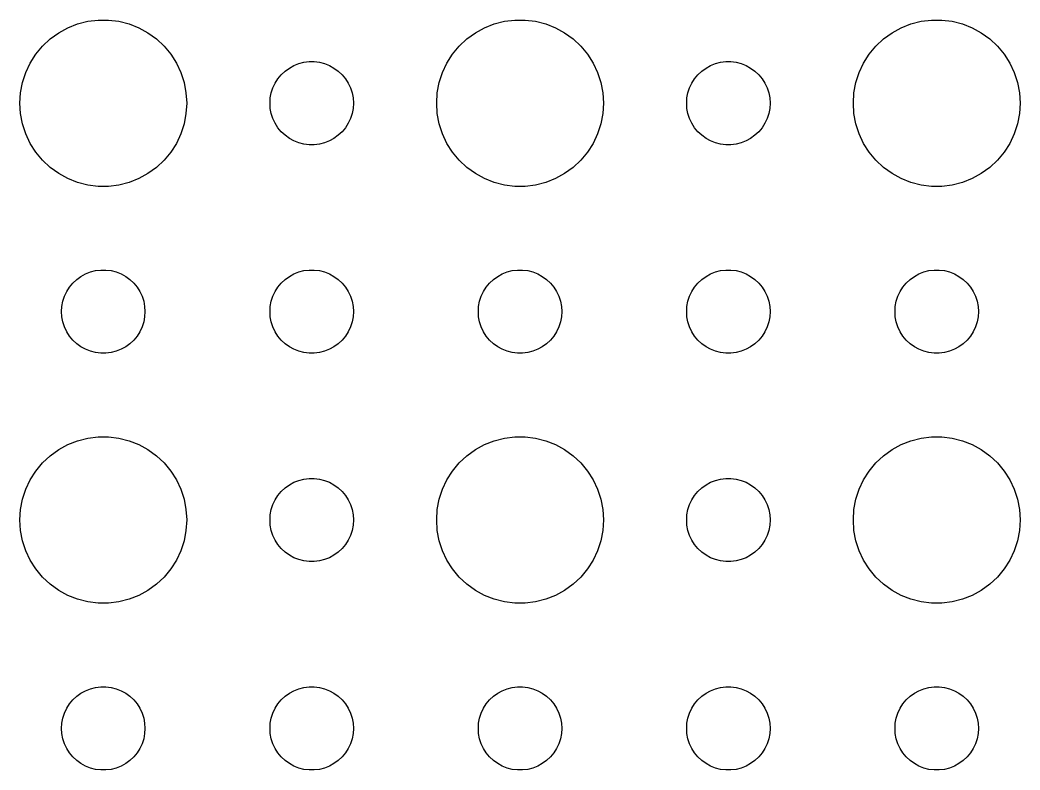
# Model space of a CAD drawing. Header units: metres. Extents: x -142 to 142, y -112 to 112.
# Drawn here: x -108 to -72, y -84 to -57.01 of the extents above; entities that cross this region are included whole.
import ezdxf

# ---------------------------------------------------------------- set-up
doc = ezdxf.new("R2010")
doc.units = ezdxf.units.M

msp = doc.modelspace()

# ---------------------------------------------------------------- linework, layer by layer
for p, q in [((-106.277, -57.2855), (-105.927, -57.1468)), ((-105.927, -57.1468), (-105.562, -57.0531)), ((-105.562, -57.0531), (-105.188, -57.0059)), ((-105.188, -57.0059), (-104.812, -57.0059)), ((-104.812, -57.0059), (-104.438, -57.0531)), ((-104.438, -57.0531), (-104.073, -57.1468)), ((-104.073, -57.1468), (-103.723, -57.2855)), ((-91.2773, -57.2855), (-90.927, -57.1468)), ((-90.927, -57.1468), (-90.5621, -57.0531)), ((-90.5621, -57.0531), (-90.1884, -57.0059)), ((-90.1884, -57.0059), (-89.8116, -57.0059)), ((-89.8116, -57.0059), (-89.4379, -57.0531)), ((-89.4379, -57.0531), (-89.073, -57.1468)), ((-89.073, -57.1468), (-88.7227, -57.2855)), ((-76.2773, -57.2855), (-75.927, -57.1468)), ((-75.927, -57.1468), (-75.5621, -57.0531)), ((-75.5621, -57.0531), (-75.1884, -57.0059)), ((-75.1884, -57.0059), (-74.8116, -57.0059)), ((-74.8116, -57.0059), (-74.4379, -57.0531)), ((-74.4379, -57.0531), (-74.073, -57.1468)), ((-74.073, -57.1468), (-73.7227, -57.2855)), ((-106.912, -57.6885), (-106.607, -57.467)), ((-106.607, -57.467), (-106.277, -57.2855)), ((-103.723, -57.2855), (-103.393, -57.467)), ((-103.393, -57.467), (-103.088, -57.6885)), ((-91.9123, -57.6885), (-91.6075, -57.467)), ((-91.6075, -57.467), (-91.2773, -57.2855)), ((-88.7227, -57.2855), (-88.3925, -57.467)), ((-88.3925, -57.467), (-88.0877, -57.6885)), ((-76.9123, -57.6885), (-76.6075, -57.467)), ((-76.6075, -57.467), (-76.2773, -57.2855)), ((-73.7227, -57.2855), (-73.3925, -57.467)), ((-73.3925, -57.467), (-73.0877, -57.6885)), ((-107.427, -58.2366), (-107.187, -57.9464)), ((-107.187, -57.9464), (-106.912, -57.6885)), ((-103.088, -57.6885), (-102.813, -57.9464)), ((-102.813, -57.9464), (-102.573, -58.2366)), ((-92.427, -58.2366), (-92.1869, -57.9464)), ((-92.1869, -57.9464), (-91.9123, -57.6885)), ((-88.0877, -57.6885), (-87.8131, -57.9464)), ((-87.8131, -57.9464), (-87.573, -58.2366)), ((-77.427, -58.2366), (-77.1869, -57.9464)), ((-77.1869, -57.9464), (-76.9123, -57.6885)), ((-73.0877, -57.6885), (-72.8131, -57.9464)), ((-72.8131, -57.9464), (-72.573, -58.2366)), ((-107.629, -58.5547), (-107.427, -58.2366)), ((-102.573, -58.2366), (-102.371, -58.5547)), ((-92.6289, -58.5547), (-92.427, -58.2366)), ((-87.573, -58.2366), (-87.3711, -58.5547)), ((-77.6289, -58.5547), (-77.427, -58.2366)), ((-72.573, -58.2366), (-72.3711, -58.5547)), ((-107.789, -58.8956), (-107.629, -58.5547)), ((-102.371, -58.5547), (-102.211, -58.8956)), ((-98.3037, -58.7335), (-98.1387, -58.6428)), ((-98.1387, -58.6428), (-97.9635, -58.5734)), ((-97.9635, -58.5734), (-97.7811, -58.5266)), ((-97.7811, -58.5266), (-97.5942, -58.503)), ((-97.5942, -58.503), (-97.4058, -58.503)), ((-97.4058, -58.503), (-97.2189, -58.5266)), ((-97.2189, -58.5266), (-97.0365, -58.5734)), ((-97.0365, -58.5734), (-96.8613, -58.6428)), ((-96.8613, -58.6428), (-96.6963, -58.7335)), ((-92.7893, -58.8956), (-92.6289, -58.5547)), ((-87.3711, -58.5547), (-87.2107, -58.8956)), ((-83.3037, -58.7335), (-83.1387, -58.6428)), ((-83.1387, -58.6428), (-82.9635, -58.5734)), ((-82.9635, -58.5734), (-82.7811, -58.5266)), ((-82.7811, -58.5266), (-82.5942, -58.503)), ((-82.5942, -58.503), (-82.4058, -58.503)), ((-82.4058, -58.503), (-82.2189, -58.5266)), ((-82.2189, -58.5266), (-82.0365, -58.5734)), ((-82.0365, -58.5734), (-81.8613, -58.6428)), ((-81.8613, -58.6428), (-81.6963, -58.7335)), ((-77.7893, -58.8956), (-77.6289, -58.5547)), ((-72.3711, -58.5547), (-72.2107, -58.8956)), ((-107.906, -59.2539), (-107.789, -58.8956)), ((-102.211, -58.8956), (-102.094, -59.2539)), ((-98.7135, -59.1183), (-98.5934, -58.9732)), ((-98.5934, -58.9732), (-98.4561, -58.8442)), ((-98.4561, -58.8442), (-98.3037, -58.7335)), ((-96.6963, -58.7335), (-96.5439, -58.8442)), ((-96.5439, -58.8442), (-96.4065, -58.9732)), ((-96.4065, -58.9732), (-96.2865, -59.1183)), ((-92.9057, -59.2539), (-92.7893, -58.8956)), ((-87.2107, -58.8956), (-87.0943, -59.2539)), ((-83.7135, -59.1183), (-83.5934, -58.9732)), ((-83.5934, -58.9732), (-83.4561, -58.8442)), ((-83.4561, -58.8442), (-83.3037, -58.7335)), ((-81.6963, -58.7335), (-81.5439, -58.8442)), ((-81.5439, -58.8442), (-81.4065, -58.9732)), ((-81.4065, -58.9732), (-81.2865, -59.1183)), ((-77.9057, -59.2539), (-77.7893, -58.8956)), ((-72.2107, -58.8956), (-72.0943, -59.2539)), ((-107.976, -59.624), (-107.906, -59.2539)), ((-102.094, -59.2539), (-102.024, -59.624)), ((-98.8947, -59.4478), (-98.8145, -59.2774)), ((-98.8145, -59.2774), (-98.7135, -59.1183)), ((-96.2865, -59.1183), (-96.1855, -59.2774)), ((-96.1855, -59.2774), (-96.1053, -59.4478)), ((-92.9763, -59.624), (-92.9057, -59.2539)), ((-87.0943, -59.2539), (-87.0237, -59.624)), ((-83.8947, -59.4478), (-83.8145, -59.2774)), ((-83.8145, -59.2774), (-83.7135, -59.1183)), ((-81.2865, -59.1183), (-81.1855, -59.2774)), ((-81.1855, -59.2774), (-81.1053, -59.4478)), ((-77.9763, -59.624), (-77.9057, -59.2539)), ((-72.0943, -59.2539), (-72.0237, -59.624)), ((-108, -60), (-107.976, -59.624)), ((-102.024, -59.624), (-102, -60)), ((-98.9882, -59.812), (-98.9529, -59.627)), ((-98.9529, -59.627), (-98.8947, -59.4478)), ((-96.1053, -59.4478), (-96.0471, -59.627)), ((-96.0471, -59.627), (-96.0118, -59.812)), ((-93, -60), (-92.9763, -59.624)), ((-87.0237, -59.624), (-87, -60)), ((-83.9882, -59.812), (-83.9529, -59.627)), ((-83.9529, -59.627), (-83.8947, -59.4478)), ((-81.1053, -59.4478), (-81.0471, -59.627)), ((-81.0471, -59.627), (-81.0118, -59.812)), ((-78, -60), (-77.9763, -59.624)), ((-72.0237, -59.624), (-72, -60)), ((-107.976, -60.376), (-108, -60)), ((-102, -60), (-102.024, -60.376)), ((-99, -60), (-98.9882, -59.812)), ((-98.9882, -60.188), (-99, -60)), ((-96.0118, -59.812), (-96, -60)), ((-96, -60), (-96.0118, -60.188)), ((-92.9763, -60.376), (-93, -60)), ((-87, -60), (-87.0237, -60.376)), ((-84, -60), (-83.9882, -59.812)), ((-83.9882, -60.188), (-84, -60)), ((-81.0118, -59.812), (-81, -60)), ((-81, -60), (-81.0118, -60.188)), ((-77.9763, -60.376), (-78, -60)), ((-72, -60), (-72.0237, -60.376)), ((-107.906, -60.7461), (-107.976, -60.376)), ((-102.024, -60.376), (-102.094, -60.7461)), ((-98.9529, -60.373), (-98.9882, -60.188)), ((-98.8947, -60.5522), (-98.9529, -60.373)), ((-96.0471, -60.373), (-96.1053, -60.5522)), ((-96.0118, -60.188), (-96.0471, -60.373)), ((-92.9057, -60.7461), (-92.9763, -60.376)), ((-87.0237, -60.376), (-87.0943, -60.7461)), ((-83.9529, -60.373), (-83.9882, -60.188)), ((-83.8947, -60.5522), (-83.9529, -60.373)), ((-81.0471, -60.373), (-81.1053, -60.5522)), ((-81.0118, -60.188), (-81.0471, -60.373)), ((-77.9057, -60.7461), (-77.9763, -60.376)), ((-72.0237, -60.376), (-72.0943, -60.7461)), ((-107.789, -61.1044), (-107.906, -60.7461)), ((-102.094, -60.7461), (-102.211, -61.1044)), ((-98.8145, -60.7226), (-98.8947, -60.5522)), ((-98.7135, -60.8817), (-98.8145, -60.7226)), ((-96.1855, -60.7226), (-96.2865, -60.8817)), ((-96.1053, -60.5522), (-96.1855, -60.7226)), ((-92.7893, -61.1044), (-92.9057, -60.7461)), ((-87.0943, -60.7461), (-87.2107, -61.1044)), ((-83.8145, -60.7226), (-83.8947, -60.5522)), ((-83.7135, -60.8817), (-83.8145, -60.7226)), ((-81.1855, -60.7226), (-81.2865, -60.8817)), ((-81.1053, -60.5522), (-81.1855, -60.7226)), ((-77.7893, -61.1044), (-77.9057, -60.7461)), ((-72.0943, -60.7461), (-72.2107, -61.1044)), ((-107.629, -61.4453), (-107.789, -61.1044)), ((-102.211, -61.1044), (-102.371, -61.4453)), ((-98.5934, -61.0268), (-98.7135, -60.8817)), ((-98.4561, -61.1558), (-98.5934, -61.0268)), ((-98.3037, -61.2665), (-98.4561, -61.1558)), ((-96.5439, -61.1558), (-96.6963, -61.2665)), ((-96.4065, -61.0268), (-96.5439, -61.1558)), ((-96.2865, -60.8817), (-96.4065, -61.0268)), ((-92.6289, -61.4453), (-92.7893, -61.1044)), ((-87.2107, -61.1044), (-87.3711, -61.4453)), ((-83.5934, -61.0268), (-83.7135, -60.8817)), ((-83.4561, -61.1558), (-83.5934, -61.0268)), ((-83.3037, -61.2665), (-83.4561, -61.1558)), ((-81.5439, -61.1558), (-81.6963, -61.2665)), ((-81.4065, -61.0268), (-81.5439, -61.1558)), ((-81.2865, -60.8817), (-81.4065, -61.0268)), ((-77.6289, -61.4453), (-77.7893, -61.1044)), ((-72.2107, -61.1044), (-72.3711, -61.4453)), ((-107.427, -61.7634), (-107.629, -61.4453)), ((-102.371, -61.4453), (-102.573, -61.7634)), ((-98.1387, -61.3572), (-98.3037, -61.2665)), ((-97.9635, -61.4266), (-98.1387, -61.3572)), ((-97.7811, -61.4734), (-97.9635, -61.4266)), ((-97.5942, -61.497), (-97.7811, -61.4734)), ((-97.4058, -61.497), (-97.5942, -61.497)), ((-97.2189, -61.4734), (-97.4058, -61.497)), ((-97.0365, -61.4266), (-97.2189, -61.4734)), ((-96.8613, -61.3572), (-97.0365, -61.4266)), ((-96.6963, -61.2665), (-96.8613, -61.3572)), ((-92.427, -61.7634), (-92.6289, -61.4453)), ((-87.3711, -61.4453), (-87.573, -61.7634)), ((-83.1387, -61.3572), (-83.3037, -61.2665)), ((-82.9635, -61.4266), (-83.1387, -61.3572)), ((-82.7811, -61.4734), (-82.9635, -61.4266)), ((-82.5942, -61.497), (-82.7811, -61.4734)), ((-82.4058, -61.497), (-82.5942, -61.497)), ((-82.2189, -61.4734), (-82.4058, -61.497)), ((-82.0365, -61.4266), (-82.2189, -61.4734)), ((-81.8613, -61.3572), (-82.0365, -61.4266)), ((-81.6963, -61.2665), (-81.8613, -61.3572)), ((-77.427, -61.7634), (-77.6289, -61.4453)), ((-72.3711, -61.4453), (-72.573, -61.7634)), ((-107.187, -62.0536), (-107.427, -61.7634)), ((-102.573, -61.7634), (-102.813, -62.0536)), ((-92.1869, -62.0536), (-92.427, -61.7634)), ((-87.573, -61.7634), (-87.8131, -62.0536)), ((-77.1869, -62.0536), (-77.427, -61.7634)), ((-72.573, -61.7634), (-72.8131, -62.0536)), ((-106.912, -62.3115), (-107.187, -62.0536)), ((-102.813, -62.0536), (-103.088, -62.3115)), ((-91.9123, -62.3115), (-92.1869, -62.0536)), ((-87.8131, -62.0536), (-88.0877, -62.3115)), ((-76.9123, -62.3115), (-77.1869, -62.0536)), ((-72.8131, -62.0536), (-73.0877, -62.3115)), ((-106.607, -62.533), (-106.912, -62.3115)), ((-106.277, -62.7145), (-106.607, -62.533)), ((-103.393, -62.533), (-103.723, -62.7145)), ((-103.088, -62.3115), (-103.393, -62.533)), ((-91.6075, -62.533), (-91.9123, -62.3115)), ((-91.2773, -62.7145), (-91.6075, -62.533)), ((-88.3925, -62.533), (-88.7227, -62.7145)), ((-88.0877, -62.3115), (-88.3925, -62.533)), ((-76.6075, -62.533), (-76.9123, -62.3115)), ((-76.2773, -62.7145), (-76.6075, -62.533)), ((-73.3925, -62.533), (-73.7227, -62.7145)), ((-73.0877, -62.3115), (-73.3925, -62.533)), ((-105.927, -62.8532), (-106.277, -62.7145)), ((-105.562, -62.9469), (-105.927, -62.8532)), ((-105.188, -62.9941), (-105.562, -62.9469)), ((-104.812, -62.9941), (-105.188, -62.9941)), ((-104.438, -62.9469), (-104.812, -62.9941)), ((-104.073, -62.8532), (-104.438, -62.9469)), ((-103.723, -62.7145), (-104.073, -62.8532)), ((-90.927, -62.8532), (-91.2773, -62.7145)), ((-90.5621, -62.9469), (-90.927, -62.8532)), ((-90.1884, -62.9941), (-90.5621, -62.9469)), ((-89.8116, -62.9941), (-90.1884, -62.9941)), ((-89.4379, -62.9469), (-89.8116, -62.9941)), ((-89.073, -62.8532), (-89.4379, -62.9469)), ((-88.7227, -62.7145), (-89.073, -62.8532)), ((-75.927, -62.8532), (-76.2773, -62.7145)), ((-75.5621, -62.9469), (-75.927, -62.8532)), ((-75.1884, -62.9941), (-75.5621, -62.9469)), ((-74.8116, -62.9941), (-75.1884, -62.9941)), ((-74.4379, -62.9469), (-74.8116, -62.9941)), ((-74.073, -62.8532), (-74.4379, -62.9469)), ((-73.7227, -62.7145), (-74.073, -62.8532)), ((-105.956, -66.3442), (-105.804, -66.2335)), ((-105.804, -66.2335), (-105.639, -66.1428)), ((-105.639, -66.1428), (-105.464, -66.0734)), ((-105.464, -66.0734), (-105.281, -66.0266)), ((-105.281, -66.0266), (-105.094, -66.003)), ((-105.094, -66.003), (-104.906, -66.003)), ((-104.906, -66.003), (-104.719, -66.0266)), ((-104.719, -66.0266), (-104.536, -66.0734)), ((-104.536, -66.0734), (-104.361, -66.1428)), ((-104.361, -66.1428), (-104.196, -66.2335)), ((-104.196, -66.2335), (-104.044, -66.3442)), ((-98.4561, -66.3442), (-98.3037, -66.2335)), ((-98.3037, -66.2335), (-98.1387, -66.1428)), ((-98.1387, -66.1428), (-97.9635, -66.0734)), ((-97.9635, -66.0734), (-97.7811, -66.0266)), ((-97.7811, -66.0266), (-97.5942, -66.003)), ((-97.5942, -66.003), (-97.4058, -66.003)), ((-97.4058, -66.003), (-97.2189, -66.0266)), ((-97.2189, -66.0266), (-97.0365, -66.0734)), ((-97.0365, -66.0734), (-96.8613, -66.1428)), ((-96.8613, -66.1428), (-96.6963, -66.2335)), ((-96.6963, -66.2335), (-96.5439, -66.3442)), ((-90.9561, -66.3442), (-90.8037, -66.2335)), ((-90.8037, -66.2335), (-90.6387, -66.1428)), ((-90.6387, -66.1428), (-90.4635, -66.0734)), ((-90.4635, -66.0734), (-90.2811, -66.0266)), ((-90.2811, -66.0266), (-90.0942, -66.003)), ((-90.0942, -66.003), (-89.9058, -66.003)), ((-89.9058, -66.003), (-89.7189, -66.0266)), ((-89.7189, -66.0266), (-89.5365, -66.0734)), ((-89.5365, -66.0734), (-89.3613, -66.1428)), ((-89.3613, -66.1428), (-89.1963, -66.2335)), ((-89.1963, -66.2335), (-89.0439, -66.3442)), ((-83.4561, -66.3442), (-83.3037, -66.2335)), ((-83.3037, -66.2335), (-83.1387, -66.1428)), ((-83.1387, -66.1428), (-82.9635, -66.0734)), ((-82.9635, -66.0734), (-82.7811, -66.0266)), ((-82.7811, -66.0266), (-82.5942, -66.003)), ((-82.5942, -66.003), (-82.4058, -66.003)), ((-82.4058, -66.003), (-82.2189, -66.0266)), ((-82.2189, -66.0266), (-82.0365, -66.0734)), ((-82.0365, -66.0734), (-81.8613, -66.1428)), ((-81.8613, -66.1428), (-81.6963, -66.2335)), ((-81.6963, -66.2335), (-81.5439, -66.3442)), ((-75.9561, -66.3442), (-75.8037, -66.2335)), ((-75.8037, -66.2335), (-75.6387, -66.1428)), ((-75.6387, -66.1428), (-75.4635, -66.0734)), ((-75.4635, -66.0734), (-75.2811, -66.0266)), ((-75.2811, -66.0266), (-75.0942, -66.003)), ((-75.0942, -66.003), (-74.9058, -66.003)), ((-74.9058, -66.003), (-74.7189, -66.0266)), ((-74.7189, -66.0266), (-74.5365, -66.0734)), ((-74.5365, -66.0734), (-74.3613, -66.1428)), ((-74.3613, -66.1428), (-74.1963, -66.2335)), ((-74.1963, -66.2335), (-74.0439, -66.3442)), ((-106.214, -66.6183), (-106.093, -66.4732)), ((-106.093, -66.4732), (-105.956, -66.3442)), ((-104.044, -66.3442), (-103.907, -66.4732)), ((-103.907, -66.4732), (-103.786, -66.6183)), ((-98.7135, -66.6183), (-98.5934, -66.4732)), ((-98.5934, -66.4732), (-98.4561, -66.3442)), ((-96.5439, -66.3442), (-96.4065, -66.4732)), ((-96.4065, -66.4732), (-96.2865, -66.6183)), ((-91.2135, -66.6183), (-91.0934, -66.4732)), ((-91.0934, -66.4732), (-90.9561, -66.3442)), ((-89.0439, -66.3442), (-88.9065, -66.4732)), ((-88.9065, -66.4732), (-88.7865, -66.6183)), ((-83.7135, -66.6183), (-83.5934, -66.4732)), ((-83.5934, -66.4732), (-83.4561, -66.3442)), ((-81.5439, -66.3442), (-81.4065, -66.4732)), ((-81.4065, -66.4732), (-81.2865, -66.6183)), ((-76.2135, -66.6183), (-76.0934, -66.4732)), ((-76.0934, -66.4732), (-75.9561, -66.3442)), ((-74.0439, -66.3442), (-73.9065, -66.4732)), ((-73.9065, -66.4732), (-73.7865, -66.6183)), ((-106.453, -67.127), (-106.395, -66.9478)), ((-106.395, -66.9478), (-106.314, -66.7774)), ((-106.314, -66.7774), (-106.214, -66.6183)), ((-103.786, -66.6183), (-103.686, -66.7774)), ((-103.686, -66.7774), (-103.605, -66.9478)), ((-103.605, -66.9478), (-103.547, -67.127)), ((-98.9529, -67.127), (-98.8947, -66.9478)), ((-98.8947, -66.9478), (-98.8145, -66.7774)), ((-98.8145, -66.7774), (-98.7135, -66.6183)), ((-96.2865, -66.6183), (-96.1855, -66.7774)), ((-96.1855, -66.7774), (-96.1053, -66.9478)), ((-96.1053, -66.9478), (-96.0471, -67.127)), ((-91.4529, -67.127), (-91.3947, -66.9478)), ((-91.3947, -66.9478), (-91.3145, -66.7774)), ((-91.3145, -66.7774), (-91.2135, -66.6183)), ((-88.7865, -66.6183), (-88.6855, -66.7774)), ((-88.6855, -66.7774), (-88.6053, -66.9478)), ((-88.6053, -66.9478), (-88.5471, -67.127)), ((-83.9529, -67.127), (-83.8947, -66.9478)), ((-83.8947, -66.9478), (-83.8145, -66.7774)), ((-83.8145, -66.7774), (-83.7135, -66.6183)), ((-81.2865, -66.6183), (-81.1855, -66.7774)), ((-81.1855, -66.7774), (-81.1053, -66.9478)), ((-81.1053, -66.9478), (-81.0471, -67.127)), ((-76.4529, -67.127), (-76.3947, -66.9478)), ((-76.3947, -66.9478), (-76.3145, -66.7774)), ((-76.3145, -66.7774), (-76.2135, -66.6183)), ((-73.7865, -66.6183), (-73.6855, -66.7774)), ((-73.6855, -66.7774), (-73.6053, -66.9478)), ((-73.6053, -66.9478), (-73.5471, -67.127)), ((-106.5, -67.5), (-106.488, -67.312)), ((-106.488, -67.312), (-106.453, -67.127)), ((-103.547, -67.127), (-103.512, -67.312)), ((-103.512, -67.312), (-103.5, -67.5)), ((-99, -67.5), (-98.9882, -67.312)), ((-98.9882, -67.312), (-98.9529, -67.127)), ((-96.0471, -67.127), (-96.0118, -67.312)), ((-96.0118, -67.312), (-96, -67.5)), ((-91.5, -67.5), (-91.4882, -67.312)), ((-91.4882, -67.312), (-91.4529, -67.127)), ((-88.5471, -67.127), (-88.5118, -67.312)), ((-88.5118, -67.312), (-88.5, -67.5)), ((-84, -67.5), (-83.9882, -67.312)), ((-83.9882, -67.312), (-83.9529, -67.127)), ((-81.0471, -67.127), (-81.0118, -67.312)), ((-81.0118, -67.312), (-81, -67.5)), ((-76.5, -67.5), (-76.4882, -67.312)), ((-76.4882, -67.312), (-76.4529, -67.127)), ((-73.5471, -67.127), (-73.5118, -67.312)), ((-73.5118, -67.312), (-73.5, -67.5)), ((-106.488, -67.688), (-106.5, -67.5)), ((-103.5, -67.5), (-103.512, -67.688)), ((-98.9882, -67.688), (-99, -67.5)), ((-96, -67.5), (-96.0118, -67.688)), ((-91.4882, -67.688), (-91.5, -67.5)), ((-88.5, -67.5), (-88.5118, -67.688)), ((-83.9882, -67.688), (-84, -67.5)), ((-81, -67.5), (-81.0118, -67.688)), ((-76.4882, -67.688), (-76.5, -67.5)), ((-73.5, -67.5), (-73.5118, -67.688)), ((-106.453, -67.873), (-106.488, -67.688)), ((-106.395, -68.0522), (-106.453, -67.873)), ((-103.547, -67.873), (-103.605, -68.0522)), ((-103.512, -67.688), (-103.547, -67.873)), ((-98.9529, -67.873), (-98.9882, -67.688)), ((-98.8947, -68.0522), (-98.9529, -67.873)), ((-96.0471, -67.873), (-96.1053, -68.0522)), ((-96.0118, -67.688), (-96.0471, -67.873)), ((-91.4529, -67.873), (-91.4882, -67.688)), ((-91.3947, -68.0522), (-91.4529, -67.873)), ((-88.5471, -67.873), (-88.6053, -68.0522)), ((-88.5118, -67.688), (-88.5471, -67.873)), ((-83.9529, -67.873), (-83.9882, -67.688)), ((-83.8947, -68.0522), (-83.9529, -67.873)), ((-81.0471, -67.873), (-81.1053, -68.0522)), ((-81.0118, -67.688), (-81.0471, -67.873)), ((-76.4529, -67.873), (-76.4882, -67.688)), ((-76.3947, -68.0522), (-76.4529, -67.873)), ((-73.5471, -67.873), (-73.6053, -68.0522)), ((-73.5118, -67.688), (-73.5471, -67.873)), ((-106.314, -68.2226), (-106.395, -68.0522)), ((-106.214, -68.3817), (-106.314, -68.2226)), ((-106.093, -68.5268), (-106.214, -68.3817)), ((-103.786, -68.3817), (-103.907, -68.5268)), ((-103.686, -68.2226), (-103.786, -68.3817)), ((-103.605, -68.0522), (-103.686, -68.2226)), ((-98.8145, -68.2226), (-98.8947, -68.0522)), ((-98.7135, -68.3817), (-98.8145, -68.2226)), ((-98.5934, -68.5268), (-98.7135, -68.3817)), ((-96.2865, -68.3817), (-96.4065, -68.5268)), ((-96.1855, -68.2226), (-96.2865, -68.3817)), ((-96.1053, -68.0522), (-96.1855, -68.2226)), ((-91.3145, -68.2226), (-91.3947, -68.0522)), ((-91.2135, -68.3817), (-91.3145, -68.2226)), ((-91.0934, -68.5268), (-91.2135, -68.3817)), ((-88.7865, -68.3817), (-88.9065, -68.5268)), ((-88.6855, -68.2226), (-88.7865, -68.3817)), ((-88.6053, -68.0522), (-88.6855, -68.2226)), ((-83.8145, -68.2226), (-83.8947, -68.0522)), ((-83.7135, -68.3817), (-83.8145, -68.2226)), ((-83.5934, -68.5268), (-83.7135, -68.3817)), ((-81.2865, -68.3817), (-81.4065, -68.5268)), ((-81.1855, -68.2226), (-81.2865, -68.3817)), ((-81.1053, -68.0522), (-81.1855, -68.2226)), ((-76.3145, -68.2226), (-76.3947, -68.0522)), ((-76.2135, -68.3817), (-76.3145, -68.2226)), ((-76.0934, -68.5268), (-76.2135, -68.3817)), ((-73.7865, -68.3817), (-73.9065, -68.5268)), ((-73.6855, -68.2226), (-73.7865, -68.3817)), ((-73.6053, -68.0522), (-73.6855, -68.2226)), ((-105.956, -68.6558), (-106.093, -68.5268)), ((-105.804, -68.7665), (-105.956, -68.6558)), ((-104.044, -68.6558), (-104.196, -68.7665)), ((-103.907, -68.5268), (-104.044, -68.6558)), ((-98.4561, -68.6558), (-98.5934, -68.5268)), ((-98.3037, -68.7665), (-98.4561, -68.6558)), ((-96.5439, -68.6558), (-96.6963, -68.7665)), ((-96.4065, -68.5268), (-96.5439, -68.6558)), ((-90.9561, -68.6558), (-91.0934, -68.5268)), ((-90.8037, -68.7665), (-90.9561, -68.6558)), ((-89.0439, -68.6558), (-89.1963, -68.7665)), ((-88.9065, -68.5268), (-89.0439, -68.6558)), ((-83.4561, -68.6558), (-83.5934, -68.5268)), ((-83.3037, -68.7665), (-83.4561, -68.6558)), ((-81.5439, -68.6558), (-81.6963, -68.7665)), ((-81.4065, -68.5268), (-81.5439, -68.6558)), ((-75.9561, -68.6558), (-76.0934, -68.5268)), ((-75.8037, -68.7665), (-75.9561, -68.6558)), ((-74.0439, -68.6558), (-74.1963, -68.7665)), ((-73.9065, -68.5268), (-74.0439, -68.6558)), ((-105.639, -68.8572), (-105.804, -68.7665)), ((-105.464, -68.9266), (-105.639, -68.8572)), ((-105.281, -68.9734), (-105.464, -68.9266)), ((-105.094, -68.997), (-105.281, -68.9734)), ((-104.906, -68.997), (-105.094, -68.997)), ((-104.719, -68.9734), (-104.906, -68.997)), ((-104.536, -68.9266), (-104.719, -68.9734)), ((-104.361, -68.8572), (-104.536, -68.9266)), ((-104.196, -68.7665), (-104.361, -68.8572)), ((-98.1387, -68.8572), (-98.3037, -68.7665)), ((-97.9635, -68.9266), (-98.1387, -68.8572)), ((-97.7811, -68.9734), (-97.9635, -68.9266)), ((-97.5942, -68.997), (-97.7811, -68.9734)), ((-97.4058, -68.997), (-97.5942, -68.997)), ((-97.2189, -68.9734), (-97.4058, -68.997)), ((-97.0365, -68.9266), (-97.2189, -68.9734)), ((-96.8613, -68.8572), (-97.0365, -68.9266)), ((-96.6963, -68.7665), (-96.8613, -68.8572)), ((-90.6387, -68.8572), (-90.8037, -68.7665)), ((-90.4635, -68.9266), (-90.6387, -68.8572)), ((-90.2811, -68.9734), (-90.4635, -68.9266)), ((-90.0942, -68.997), (-90.2811, -68.9734)), ((-89.9058, -68.997), (-90.0942, -68.997)), ((-89.7189, -68.9734), (-89.9058, -68.997)), ((-89.5365, -68.9266), (-89.7189, -68.9734)), ((-89.3613, -68.8572), (-89.5365, -68.9266)), ((-89.1963, -68.7665), (-89.3613, -68.8572)), ((-83.1387, -68.8572), (-83.3037, -68.7665)), ((-82.9635, -68.9266), (-83.1387, -68.8572)), ((-82.7811, -68.9734), (-82.9635, -68.9266)), ((-82.5942, -68.997), (-82.7811, -68.9734)), ((-82.4058, -68.997), (-82.5942, -68.997)), ((-82.2189, -68.9734), (-82.4058, -68.997)), ((-82.0365, -68.9266), (-82.2189, -68.9734)), ((-81.8613, -68.8572), (-82.0365, -68.9266)), ((-81.6963, -68.7665), (-81.8613, -68.8572)), ((-75.6387, -68.8572), (-75.8037, -68.7665)), ((-75.4635, -68.9266), (-75.6387, -68.8572)), ((-75.2811, -68.9734), (-75.4635, -68.9266)), ((-75.0942, -68.997), (-75.2811, -68.9734)), ((-74.9058, -68.997), (-75.0942, -68.997)), ((-74.7189, -68.9734), (-74.9058, -68.997)), ((-74.5365, -68.9266), (-74.7189, -68.9734)), ((-74.3613, -68.8572), (-74.5365, -68.9266)), ((-74.1963, -68.7665), (-74.3613, -68.8572)), ((-106.607, -72.467), (-106.277, -72.2855)), ((-106.277, -72.2855), (-105.927, -72.1468)), ((-105.927, -72.1468), (-105.562, -72.0531)), ((-105.562, -72.0531), (-105.188, -72.0059)), ((-105.188, -72.0059), (-104.812, -72.0059)), ((-104.812, -72.0059), (-104.438, -72.0531)), ((-104.438, -72.0531), (-104.073, -72.1468)), ((-104.073, -72.1468), (-103.723, -72.2855)), ((-103.723, -72.2855), (-103.393, -72.467)), ((-91.6075, -72.467), (-91.2773, -72.2855)), ((-91.2773, -72.2855), (-90.927, -72.1468)), ((-90.927, -72.1468), (-90.5621, -72.0531)), ((-90.5621, -72.0531), (-90.1884, -72.0059)), ((-90.1884, -72.0059), (-89.8116, -72.0059)), ((-89.8116, -72.0059), (-89.4379, -72.0531)), ((-89.4379, -72.0531), (-89.073, -72.1468)), ((-89.073, -72.1468), (-88.7227, -72.2855)), ((-88.7227, -72.2855), (-88.3925, -72.467)), ((-76.6075, -72.467), (-76.2773, -72.2855)), ((-76.2773, -72.2855), (-75.927, -72.1468)), ((-75.927, -72.1468), (-75.5621, -72.0531)), ((-75.5621, -72.0531), (-75.1884, -72.0059)), ((-75.1884, -72.0059), (-74.8116, -72.0059)), ((-74.8116, -72.0059), (-74.4379, -72.0531)), ((-74.4379, -72.0531), (-74.073, -72.1468)), ((-74.073, -72.1468), (-73.7227, -72.2855)), ((-73.7227, -72.2855), (-73.3925, -72.467)), ((-107.187, -72.9464), (-106.912, -72.6885)), ((-106.912, -72.6885), (-106.607, -72.467)), ((-103.393, -72.467), (-103.088, -72.6885)), ((-103.088, -72.6885), (-102.813, -72.9464)), ((-92.1869, -72.9464), (-91.9123, -72.6885)), ((-91.9123, -72.6885), (-91.6075, -72.467)), ((-88.3925, -72.467), (-88.0877, -72.6885)), ((-88.0877, -72.6885), (-87.8131, -72.9464)), ((-77.1869, -72.9464), (-76.9123, -72.6885)), ((-76.9123, -72.6885), (-76.6075, -72.467)), ((-73.3925, -72.467), (-73.0877, -72.6885)), ((-73.0877, -72.6885), (-72.8131, -72.9464)), ((-107.427, -73.2366), (-107.187, -72.9464)), ((-102.813, -72.9464), (-102.573, -73.2366)), ((-92.427, -73.2366), (-92.1869, -72.9464)), ((-87.8131, -72.9464), (-87.573, -73.2366)), ((-77.427, -73.2366), (-77.1869, -72.9464)), ((-72.8131, -72.9464), (-72.573, -73.2366)), ((-107.629, -73.5547), (-107.427, -73.2366)), ((-102.573, -73.2366), (-102.371, -73.5547)), ((-92.6289, -73.5547), (-92.427, -73.2366)), ((-87.573, -73.2366), (-87.3711, -73.5547)), ((-77.6289, -73.5547), (-77.427, -73.2366)), ((-72.573, -73.2366), (-72.3711, -73.5547)), ((-107.789, -73.8956), (-107.629, -73.5547)), ((-102.371, -73.5547), (-102.211, -73.8956)), ((-98.4561, -73.8442), (-98.3037, -73.7335)), ((-98.3037, -73.7335), (-98.1387, -73.6428)), ((-98.1387, -73.6428), (-97.9635, -73.5734)), ((-97.9635, -73.5734), (-97.7811, -73.5266)), ((-97.7811, -73.5266), (-97.5942, -73.503)), ((-97.5942, -73.503), (-97.4058, -73.503)), ((-97.4058, -73.503), (-97.2189, -73.5266)), ((-97.2189, -73.5266), (-97.0365, -73.5734)), ((-97.0365, -73.5734), (-96.8613, -73.6428)), ((-96.8613, -73.6428), (-96.6963, -73.7335)), ((-96.6963, -73.7335), (-96.5439, -73.8442)), ((-92.7893, -73.8956), (-92.6289, -73.5547)), ((-87.3711, -73.5547), (-87.2107, -73.8956)), ((-83.4561, -73.8442), (-83.3037, -73.7335)), ((-83.3037, -73.7335), (-83.1387, -73.6428)), ((-83.1387, -73.6428), (-82.9635, -73.5734)), ((-82.9635, -73.5734), (-82.7811, -73.5266)), ((-82.7811, -73.5266), (-82.5942, -73.503)), ((-82.5942, -73.503), (-82.4058, -73.503)), ((-82.4058, -73.503), (-82.2189, -73.5266)), ((-82.2189, -73.5266), (-82.0365, -73.5734)), ((-82.0365, -73.5734), (-81.8613, -73.6428)), ((-81.8613, -73.6428), (-81.6963, -73.7335)), ((-81.6963, -73.7335), (-81.5439, -73.8442)), ((-77.7893, -73.8956), (-77.6289, -73.5547)), ((-72.3711, -73.5547), (-72.2107, -73.8956)), ((-107.906, -74.2539), (-107.789, -73.8956)), ((-102.211, -73.8956), (-102.094, -74.2539)), ((-98.8145, -74.2774), (-98.7135, -74.1183)), ((-98.7135, -74.1183), (-98.5934, -73.9732)), ((-98.5934, -73.9732), (-98.4561, -73.8442)), ((-96.5439, -73.8442), (-96.4065, -73.9732)), ((-96.4065, -73.9732), (-96.2865, -74.1183)), ((-96.2865, -74.1183), (-96.1855, -74.2774)), ((-92.9057, -74.2539), (-92.7893, -73.8956)), ((-87.2107, -73.8956), (-87.0943, -74.2539)), ((-83.8145, -74.2774), (-83.7135, -74.1183)), ((-83.7135, -74.1183), (-83.5934, -73.9732)), ((-83.5934, -73.9732), (-83.4561, -73.8442)), ((-81.5439, -73.8442), (-81.4065, -73.9732)), ((-81.4065, -73.9732), (-81.2865, -74.1183)), ((-81.2865, -74.1183), (-81.1855, -74.2774)), ((-77.9057, -74.2539), (-77.7893, -73.8956)), ((-72.2107, -73.8956), (-72.0943, -74.2539)), ((-107.976, -74.624), (-107.906, -74.2539)), ((-102.094, -74.2539), (-102.024, -74.624)), ((-98.9529, -74.627), (-98.8947, -74.4478)), ((-98.8947, -74.4478), (-98.8145, -74.2774)), ((-96.1855, -74.2774), (-96.1053, -74.4478)), ((-96.1053, -74.4478), (-96.0471, -74.627)), ((-92.9763, -74.624), (-92.9057, -74.2539)), ((-87.0943, -74.2539), (-87.0237, -74.624)), ((-83.9529, -74.627), (-83.8947, -74.4478)), ((-83.8947, -74.4478), (-83.8145, -74.2774)), ((-81.1855, -74.2774), (-81.1053, -74.4478)), ((-81.1053, -74.4478), (-81.0471, -74.627)), ((-77.9763, -74.624), (-77.9057, -74.2539)), ((-72.0943, -74.2539), (-72.0237, -74.624)), ((-108, -75), (-107.976, -74.624)), ((-102.024, -74.624), (-102, -75)), ((-99, -75), (-98.9882, -74.812)), ((-98.9882, -74.812), (-98.9529, -74.627)), ((-96.0471, -74.627), (-96.0118, -74.812)), ((-96.0118, -74.812), (-96, -75)), ((-93, -75), (-92.9763, -74.624)), ((-87.0237, -74.624), (-87, -75)), ((-84, -75), (-83.9882, -74.812)), ((-83.9882, -74.812), (-83.9529, -74.627)), ((-81.0471, -74.627), (-81.0118, -74.812)), ((-81.0118, -74.812), (-81, -75)), ((-78, -75), (-77.9763, -74.624)), ((-72.0237, -74.624), (-72, -75)), ((-107.976, -75.376), (-108, -75)), ((-102, -75), (-102.024, -75.376)), ((-98.9882, -75.188), (-99, -75)), ((-98.9529, -75.373), (-98.9882, -75.188)), ((-96.0118, -75.188), (-96.0471, -75.373)), ((-96, -75), (-96.0118, -75.188)), ((-92.9763, -75.376), (-93, -75)), ((-87, -75), (-87.0237, -75.376)), ((-83.9882, -75.188), (-84, -75)), ((-83.9529, -75.373), (-83.9882, -75.188)), ((-81.0118, -75.188), (-81.0471, -75.373)), ((-81, -75), (-81.0118, -75.188)), ((-77.9763, -75.376), (-78, -75)), ((-72, -75), (-72.0237, -75.376)), ((-107.906, -75.7461), (-107.976, -75.376)), ((-102.024, -75.376), (-102.094, -75.7461)), ((-98.8947, -75.5522), (-98.9529, -75.373)), ((-98.8145, -75.7226), (-98.8947, -75.5522)), ((-96.1053, -75.5522), (-96.1855, -75.7226)), ((-96.0471, -75.373), (-96.1053, -75.5522)), ((-92.9057, -75.7461), (-92.9763, -75.376)), ((-87.0237, -75.376), (-87.0943, -75.7461)), ((-83.8947, -75.5522), (-83.9529, -75.373)), ((-83.8145, -75.7226), (-83.8947, -75.5522)), ((-81.1053, -75.5522), (-81.1855, -75.7226)), ((-81.0471, -75.373), (-81.1053, -75.5522)), ((-77.9057, -75.7461), (-77.9763, -75.376)), ((-72.0237, -75.376), (-72.0943, -75.7461)), ((-107.789, -76.1044), (-107.906, -75.7461)), ((-102.094, -75.7461), (-102.211, -76.1044)), ((-98.7135, -75.8817), (-98.8145, -75.7226)), ((-98.5934, -76.0268), (-98.7135, -75.8817)), ((-96.2865, -75.8817), (-96.4065, -76.0268)), ((-96.1855, -75.7226), (-96.2865, -75.8817)), ((-92.7893, -76.1044), (-92.9057, -75.7461)), ((-87.0943, -75.7461), (-87.2107, -76.1044)), ((-83.7135, -75.8817), (-83.8145, -75.7226)), ((-83.5934, -76.0268), (-83.7135, -75.8817)), ((-81.2865, -75.8817), (-81.4065, -76.0268)), ((-81.1855, -75.7226), (-81.2865, -75.8817)), ((-77.7893, -76.1044), (-77.9057, -75.7461)), ((-72.0943, -75.7461), (-72.2107, -76.1044)), ((-107.629, -76.4453), (-107.789, -76.1044)), ((-102.211, -76.1044), (-102.371, -76.4453)), ((-98.4561, -76.1558), (-98.5934, -76.0268)), ((-98.3037, -76.2665), (-98.4561, -76.1558)), ((-98.1387, -76.3572), (-98.3037, -76.2665)), ((-96.6963, -76.2665), (-96.8613, -76.3572)), ((-96.5439, -76.1558), (-96.6963, -76.2665)), ((-96.4065, -76.0268), (-96.5439, -76.1558)), ((-92.6289, -76.4453), (-92.7893, -76.1044)), ((-87.2107, -76.1044), (-87.3711, -76.4453)), ((-83.4561, -76.1558), (-83.5934, -76.0268)), ((-83.3037, -76.2665), (-83.4561, -76.1558)), ((-83.1387, -76.3572), (-83.3037, -76.2665)), ((-81.6963, -76.2665), (-81.8613, -76.3572)), ((-81.5439, -76.1558), (-81.6963, -76.2665)), ((-81.4065, -76.0268), (-81.5439, -76.1558)), ((-77.6289, -76.4453), (-77.7893, -76.1044)), ((-72.2107, -76.1044), (-72.3711, -76.4453)), ((-107.427, -76.7634), (-107.629, -76.4453)), ((-102.371, -76.4453), (-102.573, -76.7634)), ((-97.9635, -76.4266), (-98.1387, -76.3572)), ((-97.7811, -76.4734), (-97.9635, -76.4266)), ((-97.5942, -76.497), (-97.7811, -76.4734)), ((-97.4058, -76.497), (-97.5942, -76.497)), ((-97.2189, -76.4734), (-97.4058, -76.497)), ((-97.0365, -76.4266), (-97.2189, -76.4734)), ((-96.8613, -76.3572), (-97.0365, -76.4266)), ((-92.427, -76.7634), (-92.6289, -76.4453)), ((-87.3711, -76.4453), (-87.573, -76.7634)), ((-82.9635, -76.4266), (-83.1387, -76.3572)), ((-82.7811, -76.4734), (-82.9635, -76.4266)), ((-82.5942, -76.497), (-82.7811, -76.4734)), ((-82.4058, -76.497), (-82.5942, -76.497)), ((-82.2189, -76.4734), (-82.4058, -76.497)), ((-82.0365, -76.4266), (-82.2189, -76.4734)), ((-81.8613, -76.3572), (-82.0365, -76.4266)), ((-77.427, -76.7634), (-77.6289, -76.4453)), ((-72.3711, -76.4453), (-72.573, -76.7634)), ((-107.187, -77.0536), (-107.427, -76.7634)), ((-102.573, -76.7634), (-102.813, -77.0536)), ((-92.1869, -77.0536), (-92.427, -76.7634)), ((-87.573, -76.7634), (-87.8131, -77.0536)), ((-77.1869, -77.0536), (-77.427, -76.7634)), ((-72.573, -76.7634), (-72.8131, -77.0536)), ((-106.912, -77.3115), (-107.187, -77.0536)), ((-106.607, -77.533), (-106.912, -77.3115)), ((-103.088, -77.3115), (-103.393, -77.533)), ((-102.813, -77.0536), (-103.088, -77.3115)), ((-91.9123, -77.3115), (-92.1869, -77.0536)), ((-91.6075, -77.533), (-91.9123, -77.3115)), ((-88.0877, -77.3115), (-88.3925, -77.533)), ((-87.8131, -77.0536), (-88.0877, -77.3115)), ((-76.9123, -77.3115), (-77.1869, -77.0536)), ((-76.6075, -77.533), (-76.9123, -77.3115)), ((-73.0877, -77.3115), (-73.3925, -77.533)), ((-72.8131, -77.0536), (-73.0877, -77.3115)), ((-106.277, -77.7145), (-106.607, -77.533)), ((-105.927, -77.8532), (-106.277, -77.7145)), ((-103.723, -77.7145), (-104.073, -77.8532)), ((-103.393, -77.533), (-103.723, -77.7145)), ((-91.2773, -77.7145), (-91.6075, -77.533)), ((-90.927, -77.8532), (-91.2773, -77.7145)), ((-88.7227, -77.7145), (-89.073, -77.8532)), ((-88.3925, -77.533), (-88.7227, -77.7145)), ((-76.2773, -77.7145), (-76.6075, -77.533)), ((-75.927, -77.8532), (-76.2773, -77.7145)), ((-73.7227, -77.7145), (-74.073, -77.8532)), ((-73.3925, -77.533), (-73.7227, -77.7145)), ((-105.562, -77.9469), (-105.927, -77.8532)), ((-105.188, -77.9941), (-105.562, -77.9469)), ((-104.812, -77.9941), (-105.188, -77.9941)), ((-104.438, -77.9469), (-104.812, -77.9941)), ((-104.073, -77.8532), (-104.438, -77.9469)), ((-90.5621, -77.9469), (-90.927, -77.8532)), ((-90.1884, -77.9941), (-90.5621, -77.9469)), ((-89.8116, -77.9941), (-90.1884, -77.9941)), ((-89.4379, -77.9469), (-89.8116, -77.9941)), ((-89.073, -77.8532), (-89.4379, -77.9469)), ((-75.5621, -77.9469), (-75.927, -77.8532)), ((-75.1884, -77.9941), (-75.5621, -77.9469)), ((-74.8116, -77.9941), (-75.1884, -77.9941)), ((-74.4379, -77.9469), (-74.8116, -77.9941)), ((-74.073, -77.8532), (-74.4379, -77.9469)), ((-106.093, -81.4732), (-105.956, -81.3442)), ((-105.956, -81.3442), (-105.804, -81.2335)), ((-105.804, -81.2335), (-105.639, -81.1428)), ((-105.639, -81.1428), (-105.464, -81.0734)), ((-105.464, -81.0734), (-105.281, -81.0266)), ((-105.281, -81.0266), (-105.094, -81.003)), ((-105.094, -81.003), (-104.906, -81.003)), ((-104.906, -81.003), (-104.719, -81.0266)), ((-104.719, -81.0266), (-104.536, -81.0734)), ((-104.536, -81.0734), (-104.361, -81.1428)), ((-104.361, -81.1428), (-104.196, -81.2335)), ((-104.196, -81.2335), (-104.044, -81.3442)), ((-104.044, -81.3442), (-103.907, -81.4732)), ((-98.5934, -81.4732), (-98.4561, -81.3442)), ((-98.4561, -81.3442), (-98.3037, -81.2335)), ((-98.3037, -81.2335), (-98.1387, -81.1428)), ((-98.1387, -81.1428), (-97.9635, -81.0734)), ((-97.9635, -81.0734), (-97.7811, -81.0266)), ((-97.7811, -81.0266), (-97.5942, -81.003)), ((-97.5942, -81.003), (-97.4058, -81.003)), ((-97.4058, -81.003), (-97.2189, -81.0266)), ((-97.2189, -81.0266), (-97.0365, -81.0734)), ((-97.0365, -81.0734), (-96.8613, -81.1428)), ((-96.8613, -81.1428), (-96.6963, -81.2335)), ((-96.6963, -81.2335), (-96.5439, -81.3442)), ((-96.5439, -81.3442), (-96.4065, -81.4732)), ((-91.0934, -81.4732), (-90.9561, -81.3442)), ((-90.9561, -81.3442), (-90.8037, -81.2335)), ((-90.8037, -81.2335), (-90.6387, -81.1428)), ((-90.6387, -81.1428), (-90.4635, -81.0734)), ((-90.4635, -81.0734), (-90.2811, -81.0266)), ((-90.2811, -81.0266), (-90.0942, -81.003)), ((-90.0942, -81.003), (-89.9058, -81.003)), ((-89.9058, -81.003), (-89.7189, -81.0266)), ((-89.7189, -81.0266), (-89.5365, -81.0734)), ((-89.5365, -81.0734), (-89.3613, -81.1428)), ((-89.3613, -81.1428), (-89.1963, -81.2335)), ((-89.1963, -81.2335), (-89.0439, -81.3442)), ((-89.0439, -81.3442), (-88.9065, -81.4732)), ((-83.5934, -81.4732), (-83.4561, -81.3442)), ((-83.4561, -81.3442), (-83.3037, -81.2335)), ((-83.3037, -81.2335), (-83.1387, -81.1428)), ((-83.1387, -81.1428), (-82.9635, -81.0734)), ((-82.9635, -81.0734), (-82.7811, -81.0266)), ((-82.7811, -81.0266), (-82.5942, -81.003)), ((-82.5942, -81.003), (-82.4058, -81.003)), ((-82.4058, -81.003), (-82.2189, -81.0266)), ((-82.2189, -81.0266), (-82.0365, -81.0734)), ((-82.0365, -81.0734), (-81.8613, -81.1428)), ((-81.8613, -81.1428), (-81.6963, -81.2335)), ((-81.6963, -81.2335), (-81.5439, -81.3442)), ((-81.5439, -81.3442), (-81.4065, -81.4732)), ((-76.0934, -81.4732), (-75.9561, -81.3442)), ((-75.9561, -81.3442), (-75.8037, -81.2335)), ((-75.8037, -81.2335), (-75.6387, -81.1428)), ((-75.6387, -81.1428), (-75.4635, -81.0734)), ((-75.4635, -81.0734), (-75.2811, -81.0266)), ((-75.2811, -81.0266), (-75.0942, -81.003)), ((-75.0942, -81.003), (-74.9058, -81.003)), ((-74.9058, -81.003), (-74.7189, -81.0266)), ((-74.7189, -81.0266), (-74.5365, -81.0734)), ((-74.5365, -81.0734), (-74.3613, -81.1428)), ((-74.3613, -81.1428), (-74.1963, -81.2335)), ((-74.1963, -81.2335), (-74.0439, -81.3442)), ((-74.0439, -81.3442), (-73.9065, -81.4732)), ((-106.314, -81.7774), (-106.214, -81.6183)), ((-106.214, -81.6183), (-106.093, -81.4732)), ((-103.907, -81.4732), (-103.786, -81.6183)), ((-103.786, -81.6183), (-103.686, -81.7774)), ((-98.8145, -81.7774), (-98.7135, -81.6183)), ((-98.7135, -81.6183), (-98.5934, -81.4732)), ((-96.4065, -81.4732), (-96.2865, -81.6183)), ((-96.2865, -81.6183), (-96.1855, -81.7774)), ((-91.3145, -81.7774), (-91.2135, -81.6183)), ((-91.2135, -81.6183), (-91.0934, -81.4732)), ((-88.9065, -81.4732), (-88.7865, -81.6183)), ((-88.7865, -81.6183), (-88.6855, -81.7774)), ((-83.8145, -81.7774), (-83.7135, -81.6183)), ((-83.7135, -81.6183), (-83.5934, -81.4732)), ((-81.4065, -81.4732), (-81.2865, -81.6183)), ((-81.2865, -81.6183), (-81.1855, -81.7774)), ((-76.3145, -81.7774), (-76.2135, -81.6183)), ((-76.2135, -81.6183), (-76.0934, -81.4732)), ((-73.9065, -81.4732), (-73.7865, -81.6183)), ((-73.7865, -81.6183), (-73.6855, -81.7774)), ((-106.453, -82.127), (-106.395, -81.9478)), ((-106.395, -81.9478), (-106.314, -81.7774)), ((-103.686, -81.7774), (-103.605, -81.9478)), ((-103.605, -81.9478), (-103.547, -82.127)), ((-98.9529, -82.127), (-98.8947, -81.9478)), ((-98.8947, -81.9478), (-98.8145, -81.7774)), ((-96.1855, -81.7774), (-96.1053, -81.9478)), ((-96.1053, -81.9478), (-96.0471, -82.127)), ((-91.4529, -82.127), (-91.3947, -81.9478)), ((-91.3947, -81.9478), (-91.3145, -81.7774)), ((-88.6855, -81.7774), (-88.6053, -81.9478)), ((-88.6053, -81.9478), (-88.5471, -82.127)), ((-83.9529, -82.127), (-83.8947, -81.9478)), ((-83.8947, -81.9478), (-83.8145, -81.7774)), ((-81.1855, -81.7774), (-81.1053, -81.9478)), ((-81.1053, -81.9478), (-81.0471, -82.127)), ((-76.4529, -82.127), (-76.3947, -81.9478)), ((-76.3947, -81.9478), (-76.3145, -81.7774)), ((-73.6855, -81.7774), (-73.6053, -81.9478)), ((-73.6053, -81.9478), (-73.5471, -82.127)), ((-106.5, -82.5), (-106.488, -82.312)), ((-106.488, -82.312), (-106.453, -82.127)), ((-103.547, -82.127), (-103.512, -82.312)), ((-103.512, -82.312), (-103.5, -82.5)), ((-99, -82.5), (-98.9882, -82.312)), ((-98.9882, -82.312), (-98.9529, -82.127)), ((-96.0471, -82.127), (-96.0118, -82.312)), ((-96.0118, -82.312), (-96, -82.5)), ((-91.5, -82.5), (-91.4882, -82.312)), ((-91.4882, -82.312), (-91.4529, -82.127)), ((-88.5471, -82.127), (-88.5118, -82.312)), ((-88.5118, -82.312), (-88.5, -82.5)), ((-84, -82.5), (-83.9882, -82.312)), ((-83.9882, -82.312), (-83.9529, -82.127)), ((-81.0471, -82.127), (-81.0118, -82.312)), ((-81.0118, -82.312), (-81, -82.5)), ((-76.5, -82.5), (-76.4882, -82.312)), ((-76.4882, -82.312), (-76.4529, -82.127)), ((-73.5471, -82.127), (-73.5118, -82.312)), ((-73.5118, -82.312), (-73.5, -82.5)), ((-106.488, -82.688), (-106.5, -82.5)), ((-106.453, -82.873), (-106.488, -82.688)), ((-103.512, -82.688), (-103.547, -82.873)), ((-103.5, -82.5), (-103.512, -82.688)), ((-98.9882, -82.688), (-99, -82.5)), ((-98.9529, -82.873), (-98.9882, -82.688)), ((-96.0118, -82.688), (-96.0471, -82.873)), ((-96, -82.5), (-96.0118, -82.688)), ((-91.4882, -82.688), (-91.5, -82.5)), ((-91.4529, -82.873), (-91.4882, -82.688)), ((-88.5118, -82.688), (-88.5471, -82.873)), ((-88.5, -82.5), (-88.5118, -82.688)), ((-83.9882, -82.688), (-84, -82.5)), ((-83.9529, -82.873), (-83.9882, -82.688)), ((-81.0118, -82.688), (-81.0471, -82.873)), ((-81, -82.5), (-81.0118, -82.688)), ((-76.4882, -82.688), (-76.5, -82.5)), ((-76.4529, -82.873), (-76.4882, -82.688)), ((-73.5118, -82.688), (-73.5471, -82.873)), ((-73.5, -82.5), (-73.5118, -82.688)), ((-106.395, -83.0522), (-106.453, -82.873)), ((-106.314, -83.2226), (-106.395, -83.0522)), ((-103.605, -83.0522), (-103.686, -83.2226)), ((-103.547, -82.873), (-103.605, -83.0522)), ((-98.8947, -83.0522), (-98.9529, -82.873)), ((-98.8145, -83.2226), (-98.8947, -83.0522)), ((-96.1053, -83.0522), (-96.1855, -83.2226)), ((-96.0471, -82.873), (-96.1053, -83.0522)), ((-91.3947, -83.0522), (-91.4529, -82.873)), ((-91.3145, -83.2226), (-91.3947, -83.0522)), ((-88.6053, -83.0522), (-88.6855, -83.2226)), ((-88.5471, -82.873), (-88.6053, -83.0522)), ((-83.8947, -83.0522), (-83.9529, -82.873)), ((-83.8145, -83.2226), (-83.8947, -83.0522)), ((-81.1053, -83.0522), (-81.1855, -83.2226)), ((-81.0471, -82.873), (-81.1053, -83.0522)), ((-76.3947, -83.0522), (-76.4529, -82.873)), ((-76.3145, -83.2226), (-76.3947, -83.0522)), ((-73.6053, -83.0522), (-73.6855, -83.2226)), ((-73.5471, -82.873), (-73.6053, -83.0522)), ((-106.214, -83.3817), (-106.314, -83.2226)), ((-106.093, -83.5268), (-106.214, -83.3817)), ((-103.786, -83.3817), (-103.907, -83.5268)), ((-103.686, -83.2226), (-103.786, -83.3817)), ((-98.7135, -83.3817), (-98.8145, -83.2226)), ((-98.5934, -83.5268), (-98.7135, -83.3817)), ((-96.2865, -83.3817), (-96.4065, -83.5268)), ((-96.1855, -83.2226), (-96.2865, -83.3817)), ((-91.2135, -83.3817), (-91.3145, -83.2226)), ((-91.0934, -83.5268), (-91.2135, -83.3817)), ((-88.7865, -83.3817), (-88.9065, -83.5268)), ((-88.6855, -83.2226), (-88.7865, -83.3817)), ((-83.7135, -83.3817), (-83.8145, -83.2226)), ((-83.5934, -83.5268), (-83.7135, -83.3817)), ((-81.2865, -83.3817), (-81.4065, -83.5268)), ((-81.1855, -83.2226), (-81.2865, -83.3817)), ((-76.2135, -83.3817), (-76.3145, -83.2226)), ((-76.0934, -83.5268), (-76.2135, -83.3817)), ((-73.7865, -83.3817), (-73.9065, -83.5268)), ((-73.6855, -83.2226), (-73.7865, -83.3817)), ((-105.956, -83.6558), (-106.093, -83.5268)), ((-105.804, -83.7665), (-105.956, -83.6558)), ((-105.639, -83.8572), (-105.804, -83.7665)), ((-105.464, -83.9266), (-105.639, -83.8572)), ((-104.361, -83.8572), (-104.536, -83.9266)), ((-104.196, -83.7665), (-104.361, -83.8572)), ((-104.044, -83.6558), (-104.196, -83.7665)), ((-103.907, -83.5268), (-104.044, -83.6558)), ((-98.4561, -83.6558), (-98.5934, -83.5268)), ((-98.3037, -83.7665), (-98.4561, -83.6558)), ((-98.1387, -83.8572), (-98.3037, -83.7665)), ((-97.9635, -83.9266), (-98.1387, -83.8572)), ((-96.8613, -83.8572), (-97.0365, -83.9266)), ((-96.6963, -83.7665), (-96.8613, -83.8572)), ((-96.5439, -83.6558), (-96.6963, -83.7665)), ((-96.4065, -83.5268), (-96.5439, -83.6558)), ((-90.9561, -83.6558), (-91.0934, -83.5268)), ((-90.8037, -83.7665), (-90.9561, -83.6558)), ((-90.6387, -83.8572), (-90.8037, -83.7665)), ((-90.4635, -83.9266), (-90.6387, -83.8572)), ((-89.3613, -83.8572), (-89.5365, -83.9266)), ((-89.1963, -83.7665), (-89.3613, -83.8572)), ((-89.0439, -83.6558), (-89.1963, -83.7665)), ((-88.9065, -83.5268), (-89.0439, -83.6558)), ((-83.4561, -83.6558), (-83.5934, -83.5268)), ((-83.3037, -83.7665), (-83.4561, -83.6558)), ((-83.1387, -83.8572), (-83.3037, -83.7665)), ((-82.9635, -83.9266), (-83.1387, -83.8572)), ((-81.8613, -83.8572), (-82.0365, -83.9266)), ((-81.6963, -83.7665), (-81.8613, -83.8572)), ((-81.5439, -83.6558), (-81.6963, -83.7665)), ((-81.4065, -83.5268), (-81.5439, -83.6558)), ((-75.9561, -83.6558), (-76.0934, -83.5268)), ((-75.8037, -83.7665), (-75.9561, -83.6558)), ((-75.6387, -83.8572), (-75.8037, -83.7665)), ((-75.4635, -83.9266), (-75.6387, -83.8572)), ((-74.3613, -83.8572), (-74.5365, -83.9266)), ((-74.1963, -83.7665), (-74.3613, -83.8572)), ((-74.0439, -83.6558), (-74.1963, -83.7665)), ((-73.9065, -83.5268), (-74.0439, -83.6558)), ((-105.281, -83.9734), (-105.464, -83.9266)), ((-105.094, -83.997), (-105.281, -83.9734)), ((-104.906, -83.997), (-105.094, -83.997)), ((-104.719, -83.9734), (-104.906, -83.997)), ((-104.536, -83.9266), (-104.719, -83.9734)), ((-97.7811, -83.9734), (-97.9635, -83.9266)), ((-97.5942, -83.997), (-97.7811, -83.9734)), ((-97.4058, -83.997), (-97.5942, -83.997)), ((-97.2189, -83.9734), (-97.4058, -83.997)), ((-97.0365, -83.9266), (-97.2189, -83.9734)), ((-90.2811, -83.9734), (-90.4635, -83.9266)), ((-90.0942, -83.997), (-90.2811, -83.9734)), ((-89.9058, -83.997), (-90.0942, -83.997)), ((-89.7189, -83.9734), (-89.9058, -83.997)), ((-89.5365, -83.9266), (-89.7189, -83.9734)), ((-82.7811, -83.9734), (-82.9635, -83.9266)), ((-82.5942, -83.997), (-82.7811, -83.9734)), ((-82.4058, -83.997), (-82.5942, -83.997)), ((-82.2189, -83.9734), (-82.4058, -83.997)), ((-82.0365, -83.9266), (-82.2189, -83.9734)), ((-75.2811, -83.9734), (-75.4635, -83.9266)), ((-75.0942, -83.997), (-75.2811, -83.9734)), ((-74.9058, -83.997), (-75.0942, -83.997)), ((-74.7189, -83.9734), (-74.9058, -83.997)), ((-74.5365, -83.9266), (-74.7189, -83.9734))]:
    msp.add_line(p, q)

doc.saveas('drawing.dxf')
